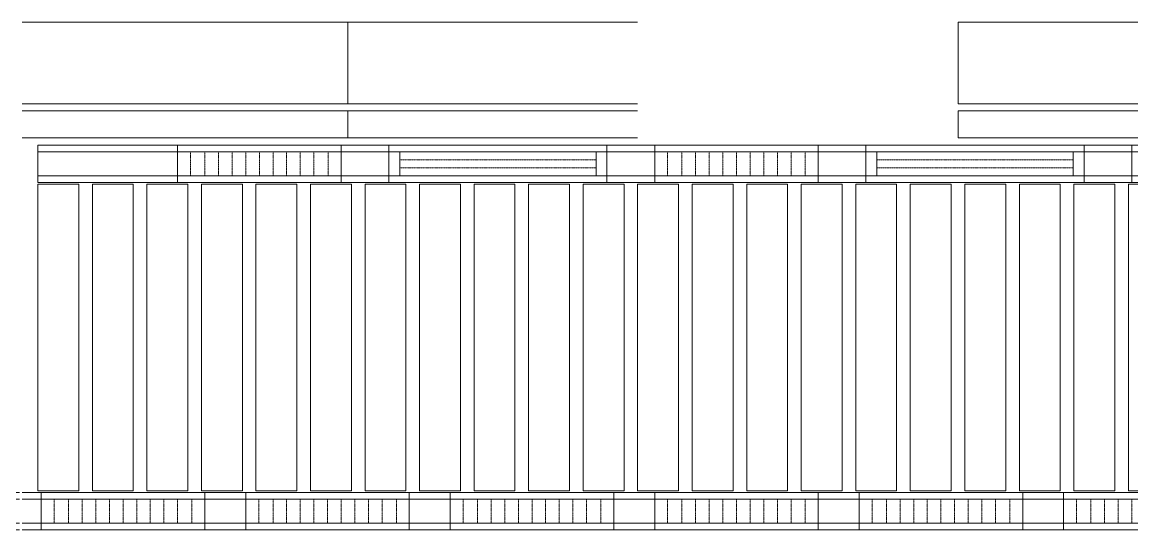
# Model space of a CAD drawing. Header units: millimetres. Extents: x -962357 to -591296, y -223672 to 59420.
# Drawn here: x -784570 to -776430, y -223672 to -219944 of the extents above; entities that cross this region are included whole.
import ezdxf

# ---------------------------------------------------------------- set-up
doc = ezdxf.new("R2010")
doc.units = ezdxf.units.MM
doc.linetypes.add('DPA_Hidden 50', pattern=[3, 2, -1])
doc.layers.add('A-GLAZ-CURT', color=2, linetype='Continuous', lineweight=9)

# ---------------------------------------------------------------- blocks, each defined once
blk = doc.blocks.new('DPA_CP_Metal Ceiling Panel - Vertical Panel with Gap-11114031-4160-01 UPPER PLATFORM LEVEL - REFLECTED CEILING PLAN')
at = {"layer": 'A-GLAZ-CURT'}
for p, q in [((-849807.4, 2689), (-849807.4, 439)), ((-849507.4, 2689), (-849807.4, 2689)), ((-849507.4, 2689), (-849807.4, 2689)), ((-849807.4, 2689), (-849807.4, 439)), ((-849807.4, 439), (-849807.4, 2689)), ((-849807.4, 2689), (-849507.4, 2689)), ((-849507.4, 2689), (-849507.4, 439)), ((-849507.4, 439), (-849507.4, 2689)), ((-849507.4, 2689), (-849507.4, 439)), ((-849507.4, 439), (-849807.4, 439)), ((-849807.4, 439), (-849507.4, 439)), ((-849507.4, 439), (-849807.4, 439))]:
    blk.add_line(p, q, dxfattribs=at)
blk = doc.blocks.new('System Panel - DPA-AR_Metal Ceiling Rectangular Panel-V42-4160-01 UPPER PLATFORM LEVEL - REFLECTED CEILING PLAN')
at = {"layer": 'A-GLAZ-CURT'}
for p, q in [((-782182.4, 3229), (-784572.4, 3229)), ((-784572.4, 3229), (-782182.4, 3229)), ((-782182.4, 3029), (-782182.4, 3229)), ((-782182.4, 3229), (-782182.4, 3029)), ((-784572.4, 3029), (-782182.4, 3029)), ((-782182.4, 3029), (-784572.4, 3029))]:
    blk.add_line(p, q, dxfattribs=at)
blk = doc.blocks.new('System Panel - DPA-AR_Metal Ceiling Rectangular Panel-V28-4160-01 UPPER PLATFORM LEVEL - REFLECTED CEILING PLAN')
at = {"layer": 'A-GLAZ-CURT'}
for p, q in [((-825657.4, 3229), (-827782.3, 3229)), ((-827782.3, 3229), (-827782.3, 3029)), ((-827782.3, 3029), (-827782.3, 3229)), ((-827782.3, 3229), (-825657.4, 3229)), ((-827782.3, 3029), (-825657.3, 3029)), ((-825657.3, 3029), (-827782.3, 3029))]:
    blk.add_line(p, q, dxfattribs=at)
blk = doc.blocks.new('System Panel - DPA-AR_Metal Ceiling Rectangular Panel-V44-4160-01 UPPER PLATFORM LEVEL - REFLECTED CEILING PLAN')
at = {"layer": 'A-GLAZ-CURT'}
for p, q in [((-782182.4, 3879), (-784572.4, 3879)), ((-784572.4, 3879), (-782182.4, 3879)), ((-782182.4, 3279), (-782182.4, 3879)), ((-782182.4, 3879), (-782182.4, 3279)), ((-784572.4, 3279), (-782182.4, 3279)), ((-782182.4, 3279), (-784572.4, 3279))]:
    blk.add_line(p, q, dxfattribs=at)
blk = doc.blocks.new('System Panel - DPA-AR_Metal Ceiling Rectangular Panel-V29-4160-01 UPPER PLATFORM LEVEL - REFLECTED CEILING PLAN')
at = {"layer": 'A-GLAZ-CURT'}
for p, q in [((-825657.4, 3879), (-827782.3, 3879)), ((-827782.3, 3879), (-827782.3, 3279)), ((-827782.3, 3279), (-827782.3, 3879)), ((-827782.3, 3879), (-825657.4, 3879)), ((-827782.3, 3279), (-825657.4, 3279)), ((-825657.4, 3279), (-827782.3, 3279))]:
    blk.add_line(p, q, dxfattribs=at)
blk = doc.blocks.new('System Panel - DPA-AR_Metal Ceiling Rectangular Panel-V25-4160-01 UPPER PLATFORM LEVEL - REFLECTED CEILING PLAN')
at = {"layer": 'A-GLAZ-CURT'}
for p, q in [((-814257.4, 3229), (-816382.4, 3229)), ((-816382.4, 3229), (-816382.4, 3029)), ((-816382.4, 3029), (-816382.4, 3229)), ((-816382.4, 3229), (-814257.4, 3229)), ((-814257.4, 3029), (-814257.4, 3229)), ((-814257.4, 3229), (-814257.4, 3029)), ((-816382.4, 3029), (-814257.4, 3029)), ((-814257.4, 3029), (-816382.4, 3029))]:
    blk.add_line(p, q, dxfattribs=at)
blk = doc.blocks.new('System Panel - DPA-AR_Metal Ceiling Rectangular Panel-V26-4160-01 UPPER PLATFORM LEVEL - REFLECTED CEILING PLAN')
at = {"layer": 'A-GLAZ-CURT'}
for p, q in [((-814257.4, 3879), (-816382.4, 3879)), ((-816382.4, 3879), (-816382.4, 3279)), ((-816382.4, 3279), (-816382.4, 3879)), ((-816382.4, 3879), (-814257.4, 3879)), ((-814257.4, 3279), (-814257.4, 3879)), ((-814257.4, 3879), (-814257.4, 3279)), ((-816382.4, 3279), (-814257.4, 3279)), ((-814257.4, 3279), (-816382.4, 3279))]:
    blk.add_line(p, q, dxfattribs=at)
blk = doc.blocks.new('DPA_CP_Metal Ceiling Panel1 - Horizontal with Gap-V49-4160-01 UPPER PLATFORM LEVEL - REFLECTED CEILING PLAN')
at = {"layer": 'A-GLAZ-CURT'}
for p, q in [((-784732.4, 151.5), (-784732.4, 426.5)), ((-784732.4, 151.5), (-784732.4, 426.5)), ((-784732.4, 426.5), (-784592.4, 426.5)), ((-784732.4, 426.5), (-784592.4, 426.5)), ((-784732.4, 151.5), (-784732.4, 426.5)), ((-784572.4, 426.5), (-784432.4, 426.5)), ((-784572.4, 426.5), (-784432.4, 426.5)), ((-784432.4, 151.5), (-784432.4, 426.5)), ((-784432.4, 426.5), (-784432.4, 151.5)), ((-784432.4, 426.5), (-784432.4, 151.5)), ((-784732.4, 376.5), (-784592.4, 376.5)), ((-784572.4, 376.5), (-784432.4, 376.5)), ((-784732.4, 201.5), (-784592.4, 201.5)), ((-784572.9, 201.5), (-784432.4, 201.5)), ((-784732.4, 151.5), (-784592.4, 151.5)), ((-784592.4, 151.5), (-784732.4, 151.5)), ((-784592.4, 151.5), (-784732.4, 151.5)), ((-784572.7, 151.5), (-784432.4, 151.5)), ((-784432.4, 151.5), (-784572.7, 151.5)), ((-784432.4, 151.5), (-784572.7, 151.5))]:
    blk.add_line(p, q, dxfattribs=at)
blk = doc.blocks.new('DPA_CP_Metal Ceiling Luminaire2 - Linear Luminaire-12404975-4160-01 UPPER PLATFORM LEVEL - REFLECTED CEILING PLAN')
at = {"layer": 'A-GLAZ-CURT'}
for p, q in [((-786932.4, 2701.5), (-786932.4, 2976.5)), ((-786932.4, 2976.5), (-785732.4, 2976.5)), ((-786932.4, 2976.5), (-786932.4, 2701.5)), ((-785732.4, 2976.5), (-786932.4, 2976.5)), ((-786932.4, 2976.5), (-785732.4, 2976.5)), ((-786932.4, 2939), (-786932.4, 2701.5)), ((-785732.4, 2976.5), (-785732.4, 2701.5)), ((-785732.4, 2701.5), (-785732.4, 2976.5)), ((-785732.4, 2939), (-785732.4, 2701.5)), ((-786932.4, 2926.5), (-785732.4, 2926.5)), ((-786932.4, 2751.5), (-785732.4, 2751.5)), ((-785732.4, 2701.5), (-786932.4, 2701.5)), ((-785732.4, 2701.5), (-786932.4, 2701.5)), ((-786932.4, 2701.5), (-785732.4, 2701.5))]:
    blk.add_line(p, q, dxfattribs=at)
at = {"layer": 'A-GLAZ-CURT', "linetype": 'DPA_Hidden 50'}
for p, q in [((-786837.4, 2926.5), (-786837.4, 2751.5)), ((-786732.4, 2926.5), (-786732.4, 2751.5)), ((-786632.4, 2926.5), (-786632.4, 2751.5)), ((-786532.4, 2926.5), (-786532.4, 2751.5)), ((-786432.4, 2926.5), (-786432.4, 2751.5)), ((-786332.4, 2926.5), (-786332.4, 2751.5)), ((-786232.4, 2926.5), (-786232.4, 2751.5)), ((-786132.4, 2926.5), (-786132.4, 2751.5)), ((-786032.4, 2926.5), (-786032.4, 2751.5)), ((-785932.4, 2926.5), (-785932.4, 2751.5)), ((-785827.4, 2926.5), (-785827.4, 2751.5))]:
    blk.add_line(p, q, dxfattribs=at)
blk = doc.blocks.new('DPA_CP_Metal Ceiling Panel1 - Horizontal with Gap-13297912-4160-01 UPPER PLATFORM LEVEL - REFLECTED CEILING PLAN')
at = {"layer": 'A-GLAZ-CURT'}
for p, q in [((-786232.4, 151.5), (-786232.4, 426.5)), ((-786232.4, 151.5), (-786232.4, 426.5)), ((-786232.4, 426.5), (-785932.4, 426.5)), ((-786232.4, 426.5), (-785932.4, 426.5)), ((-786232.4, 151.5), (-786232.4, 426.5)), ((-785932.4, 151.5), (-785932.4, 426.5)), ((-785932.4, 426.5), (-785932.4, 151.5)), ((-785932.4, 426.5), (-785932.4, 151.5)), ((-786232.4, 376.5), (-785932.4, 376.5)), ((-786232.4, 201.5), (-785932.4, 201.5)), ((-786232.4, 151.5), (-785932.4, 151.5)), ((-785932.4, 151.5), (-786232.4, 151.5)), ((-785932.4, 151.5), (-786232.4, 151.5))]:
    blk.add_line(p, q, dxfattribs=at)
blk = doc.blocks.new('DPA_CP_Metal Ceiling Panel1 - Horizontal with Gap-16029635-4160-01 UPPER PLATFORM LEVEL - REFLECTED CEILING PLAN')
at = {"layer": 'A-GLAZ-CURT'}
for p, q in [((-784457.4, 2701.5), (-784457.4, 2976.5)), ((-784457.4, 2701.5), (-784457.4, 2976.5)), ((-784457.4, 2976.5), (-783432.4, 2976.5)), ((-784457.4, 2976.5), (-783432.4, 2976.5)), ((-784457.4, 2701.5), (-784457.4, 2976.5)), ((-783432.4, 2701.5), (-783432.4, 2976.5)), ((-783432.4, 2976.5), (-783432.4, 2701.5)), ((-783432.4, 2976.5), (-783432.4, 2701.5)), ((-784457.4, 2926.5), (-783432.4, 2926.5)), ((-784457.4, 2751.5), (-783432.4, 2751.5)), ((-784457.4, 2701.5), (-783432.4, 2701.5)), ((-783432.4, 2701.5), (-784457.4, 2701.5)), ((-783432.4, 2701.5), (-784457.4, 2701.5))]:
    blk.add_line(p, q, dxfattribs=at)
blk = doc.blocks.new('DPA_CP_Metal Ceiling Air Supply1 - Linear Diffuser Air Supply-12404980-4160-01 UPPER PLATFORM LEVEL - REFLECTED CEILING PLAN')
at = {"layer": 'A-GLAZ-CURT'}
for p, q in [((-788882.4, 2701.5), (-788882.4, 2976.5)), ((-788882.4, 2976.5), (-787282.4, 2976.5)), ((-788882.4, 2701.5), (-788882.4, 2976.5)), ((-788882.4, 2976.5), (-787282.4, 2976.5)), ((-788882.4, 2976.5), (-787282.4, 2976.5)), ((-788882.4, 2701.5), (-788882.4, 2976.5)), ((-787282.4, 2701.5), (-787282.4, 2976.5)), ((-787282.4, 2976.5), (-787282.4, 2701.5)), ((-787282.4, 2976.5), (-787282.4, 2701.5)), ((-787282.4, 2926.5), (-788882.4, 2926.5)), ((-788802.4, 2926.5), (-788802.4, 2751.5)), ((-787362.4, 2926.5), (-787362.4, 2751.5)), ((-787282.4, 2751.5), (-788882.4, 2751.5)), ((-788882.4, 2701.5), (-787282.4, 2701.5)), ((-787282.4, 2701.5), (-788882.4, 2701.5)), ((-787282.4, 2701.5), (-788882.4, 2701.5))]:
    blk.add_line(p, q, dxfattribs=at)
at = {"layer": 'A-GLAZ-CURT', "linetype": 'DPA_Hidden 50'}
for p, q in [((-787362.4, 2868.2), (-788802.4, 2868.2)), ((-787362.4, 2809.9), (-788802.4, 2809.9))]:
    blk.add_line(p, q, dxfattribs=at)
blk = doc.blocks.new('DPA_CP_Metal Ceiling Panel1 - Horizontal with Gap-16028279-4160-01 UPPER PLATFORM LEVEL - REFLECTED CEILING PLAN')
at = {"layer": 'A-GLAZ-CURT'}
for p, q in [((-787282.4, 2701.5), (-787282.4, 2976.5)), ((-787282.4, 2701.5), (-787282.4, 2976.5)), ((-787282.4, 2976.5), (-786932.4, 2976.5)), ((-787282.4, 2976.5), (-786932.4, 2976.5)), ((-787282.4, 2701.5), (-787282.4, 2976.5)), ((-786932.4, 2701.5), (-786932.4, 2976.5)), ((-786932.4, 2976.5), (-786932.4, 2701.5)), ((-786932.4, 2976.5), (-786932.4, 2701.5)), ((-787282.4, 2926.5), (-786932.4, 2926.5)), ((-787282.4, 2751.5), (-786932.4, 2751.5)), ((-787282.4, 2701.5), (-786932.4, 2701.5)), ((-786932.4, 2701.5), (-787282.4, 2701.5)), ((-786932.4, 2701.5), (-787282.4, 2701.5))]:
    blk.add_line(p, q, dxfattribs=at)

msp = doc.modelspace()

# ---------------------------------------------------------------- block references
at = {"layer": 'A-GLAZ-CURT'}
for name, p in [('System Panel - DPA-AR_Metal Ceiling Rectangular Panel-V44-4160-01 UPPER PLATFORM LEVEL - REFLECTED CEILING PLAN', (2.4, -223823.5)), ('System Panel - DPA-AR_Metal Ceiling Rectangular Panel-V29-4160-01 UPPER PLATFORM LEVEL - REFLECTED CEILING PLAN', (45602.3, -223823.5)), ('System Panel - DPA-AR_Metal Ceiling Rectangular Panel-V26-4160-01 UPPER PLATFORM LEVEL - REFLECTED CEILING PLAN', (38677.4, -223823.5)), ('System Panel - DPA-AR_Metal Ceiling Rectangular Panel-V42-4160-01 UPPER PLATFORM LEVEL - REFLECTED CEILING PLAN', (2.4, -223823.5)), ('System Panel - DPA-AR_Metal Ceiling Rectangular Panel-V28-4160-01 UPPER PLATFORM LEVEL - REFLECTED CEILING PLAN', (45602.3, -223823.5)), ('System Panel - DPA-AR_Metal Ceiling Rectangular Panel-V25-4160-01 UPPER PLATFORM LEVEL - REFLECTED CEILING PLAN', (38677.4, -223823.5)), ('DPA_CP_Metal Ceiling Panel1 - Horizontal with Gap-16029635-4160-01 UPPER PLATFORM LEVEL - REFLECTED CEILING PLAN', (2.4, -223823.5)), ('DPA_CP_Metal Ceiling Panel1 - Horizontal with Gap-16029635-4160-01 UPPER PLATFORM LEVEL - REFLECTED CEILING PLAN', (2.4, -223823.5)), ('DPA_CP_Metal Ceiling Luminaire2 - Linear Luminaire-12404975-4160-01 UPPER PLATFORM LEVEL - REFLECTED CEILING PLAN', (3502.4, -223823.5)), ('DPA_CP_Metal Ceiling Luminaire2 - Linear Luminaire-12404975-4160-01 UPPER PLATFORM LEVEL - REFLECTED CEILING PLAN', (3502.4, -223823.5)), ('DPA_CP_Metal Ceiling Panel1 - Horizontal with Gap-16028279-4160-01 UPPER PLATFORM LEVEL - REFLECTED CEILING PLAN', (5052.4, -223823.5)), ('DPA_CP_Metal Ceiling Panel1 - Horizontal with Gap-16028279-4160-01 UPPER PLATFORM LEVEL - REFLECTED CEILING PLAN', (5052.4, -223823.5)), ('DPA_CP_Metal Ceiling Air Supply1 - Linear Diffuser Air Supply-12404980-4160-01 UPPER PLATFORM LEVEL - REFLECTED CEILING PLAN', (7002.4, -223823.5)), ('DPA_CP_Metal Ceiling Air Supply1 - Linear Diffuser Air Supply-12404980-4160-01 UPPER PLATFORM LEVEL - REFLECTED CEILING PLAN', (7002.4, -223823.5)), ('DPA_CP_Metal Ceiling Panel1 - Horizontal with Gap-16028279-4160-01 UPPER PLATFORM LEVEL - REFLECTED CEILING PLAN', (7002.4, -223823.5)), ('DPA_CP_Metal Ceiling Panel1 - Horizontal with Gap-16028279-4160-01 UPPER PLATFORM LEVEL - REFLECTED CEILING PLAN', (7002.4, -223823.5)), ('DPA_CP_Metal Ceiling Luminaire2 - Linear Luminaire-12404975-4160-01 UPPER PLATFORM LEVEL - REFLECTED CEILING PLAN', (7002.4, -223823.5)), ('DPA_CP_Metal Ceiling Luminaire2 - Linear Luminaire-12404975-4160-01 UPPER PLATFORM LEVEL - REFLECTED CEILING PLAN', (7002.4, -223823.5)), ('DPA_CP_Metal Ceiling Panel1 - Horizontal with Gap-16028279-4160-01 UPPER PLATFORM LEVEL - REFLECTED CEILING PLAN', (8552.4, -223823.5)), ('DPA_CP_Metal Ceiling Panel1 - Horizontal with Gap-16028279-4160-01 UPPER PLATFORM LEVEL - REFLECTED CEILING PLAN', (8552.4, -223823.5)), ('DPA_CP_Metal Ceiling Air Supply1 - Linear Diffuser Air Supply-12404980-4160-01 UPPER PLATFORM LEVEL - REFLECTED CEILING PLAN', (10502.4, -223823.5)), ('DPA_CP_Metal Ceiling Air Supply1 - Linear Diffuser Air Supply-12404980-4160-01 UPPER PLATFORM LEVEL - REFLECTED CEILING PLAN', (10502.4, -223823.5)), ('DPA_CP_Metal Ceiling Panel1 - Horizontal with Gap-16028279-4160-01 UPPER PLATFORM LEVEL - REFLECTED CEILING PLAN', (10502.4, -223823.5)), ('DPA_CP_Metal Ceiling Panel1 - Horizontal with Gap-16028279-4160-01 UPPER PLATFORM LEVEL - REFLECTED CEILING PLAN', (10502.4, -223823.5)), ('DPA_CP_Metal Ceiling Luminaire2 - Linear Luminaire-12404975-4160-01 UPPER PLATFORM LEVEL - REFLECTED CEILING PLAN', (10502.4, -223823.5)), ('DPA_CP_Metal Ceiling Luminaire2 - Linear Luminaire-12404975-4160-01 UPPER PLATFORM LEVEL - REFLECTED CEILING PLAN', (10502.4, -223823.5)), ('DPA_CP_Metal Ceiling Panel - Vertical Panel with Gap-11114031-4160-01 UPPER PLATFORM LEVEL - REFLECTED CEILING PLAN', (65352.4, -223823.5)), ('DPA_CP_Metal Ceiling Panel - Vertical Panel with Gap-11114031-4160-01 UPPER PLATFORM LEVEL - REFLECTED CEILING PLAN', (65752.4, -223823.5)), ('DPA_CP_Metal Ceiling Panel - Vertical Panel with Gap-11114031-4160-01 UPPER PLATFORM LEVEL - REFLECTED CEILING PLAN', (66152.4, -223823.5)), ('DPA_CP_Metal Ceiling Panel - Vertical Panel with Gap-11114031-4160-01 UPPER PLATFORM LEVEL - REFLECTED CEILING PLAN', (66552.4, -223823.5)), ('DPA_CP_Metal Ceiling Panel - Vertical Panel with Gap-11114031-4160-01 UPPER PLATFORM LEVEL - REFLECTED CEILING PLAN', (66952.4, -223823.5)), ('DPA_CP_Metal Ceiling Panel - Vertical Panel with Gap-11114031-4160-01 UPPER PLATFORM LEVEL - REFLECTED CEILING PLAN', (67352.4, -223823.5)), ('DPA_CP_Metal Ceiling Panel - Vertical Panel with Gap-11114031-4160-01 UPPER PLATFORM LEVEL - REFLECTED CEILING PLAN', (67752.4, -223823.5)), ('DPA_CP_Metal Ceiling Panel - Vertical Panel with Gap-11114031-4160-01 UPPER PLATFORM LEVEL - REFLECTED CEILING PLAN', (68152.4, -223823.5)), ('DPA_CP_Metal Ceiling Panel - Vertical Panel with Gap-11114031-4160-01 UPPER PLATFORM LEVEL - REFLECTED CEILING PLAN', (68552.4, -223823.5)), ('DPA_CP_Metal Ceiling Panel - Vertical Panel with Gap-11114031-4160-01 UPPER PLATFORM LEVEL - REFLECTED CEILING PLAN', (68952.4, -223823.5)), ('DPA_CP_Metal Ceiling Panel - Vertical Panel with Gap-11114031-4160-01 UPPER PLATFORM LEVEL - REFLECTED CEILING PLAN', (69352.4, -223823.5)), ('DPA_CP_Metal Ceiling Panel - Vertical Panel with Gap-11114031-4160-01 UPPER PLATFORM LEVEL - REFLECTED CEILING PLAN', (69752.4, -223823.5)), ('DPA_CP_Metal Ceiling Panel - Vertical Panel with Gap-11114031-4160-01 UPPER PLATFORM LEVEL - REFLECTED CEILING PLAN', (70152.4, -223823.5)), ('DPA_CP_Metal Ceiling Panel - Vertical Panel with Gap-11114031-4160-01 UPPER PLATFORM LEVEL - REFLECTED CEILING PLAN', (70552.4, -223823.5)), ('DPA_CP_Metal Ceiling Panel - Vertical Panel with Gap-11114031-4160-01 UPPER PLATFORM LEVEL - REFLECTED CEILING PLAN', (70952.4, -223823.5)), ('DPA_CP_Metal Ceiling Panel - Vertical Panel with Gap-11114031-4160-01 UPPER PLATFORM LEVEL - REFLECTED CEILING PLAN', (71352.4, -223823.5)), ('DPA_CP_Metal Ceiling Panel - Vertical Panel with Gap-11114031-4160-01 UPPER PLATFORM LEVEL - REFLECTED CEILING PLAN', (71752.4, -223823.5)), ('DPA_CP_Metal Ceiling Panel - Vertical Panel with Gap-11114031-4160-01 UPPER PLATFORM LEVEL - REFLECTED CEILING PLAN', (72152.4, -223823.5)), ('DPA_CP_Metal Ceiling Panel - Vertical Panel with Gap-11114031-4160-01 UPPER PLATFORM LEVEL - REFLECTED CEILING PLAN', (72552.4, -223823.5)), ('DPA_CP_Metal Ceiling Panel - Vertical Panel with Gap-11114031-4160-01 UPPER PLATFORM LEVEL - REFLECTED CEILING PLAN', (72952.4, -223823.5)), ('DPA_CP_Metal Ceiling Panel - Vertical Panel with Gap-11114031-4160-01 UPPER PLATFORM LEVEL - REFLECTED CEILING PLAN', (73352.4, -223823.5)), ('DPA_CP_Metal Ceiling Panel1 - Horizontal with Gap-V49-4160-01 UPPER PLATFORM LEVEL - REFLECTED CEILING PLAN', (2.4, -223823.5)), ('DPA_CP_Metal Ceiling Luminaire2 - Linear Luminaire-12404975-4160-01 UPPER PLATFORM LEVEL - REFLECTED CEILING PLAN', (2502.4, -226373.5)), ('DPA_CP_Metal Ceiling Panel1 - Horizontal with Gap-13297912-4160-01 UPPER PLATFORM LEVEL - REFLECTED CEILING PLAN', (3002.4, -223823.5)), ('DPA_CP_Metal Ceiling Luminaire2 - Linear Luminaire-12404975-4160-01 UPPER PLATFORM LEVEL - REFLECTED CEILING PLAN', (4002.4, -226373.5)), ('DPA_CP_Metal Ceiling Panel1 - Horizontal with Gap-13297912-4160-01 UPPER PLATFORM LEVEL - REFLECTED CEILING PLAN', (4502.4, -223823.5)), ('DPA_CP_Metal Ceiling Luminaire2 - Linear Luminaire-12404975-4160-01 UPPER PLATFORM LEVEL - REFLECTED CEILING PLAN', (5502.4, -226373.5)), ('DPA_CP_Metal Ceiling Panel1 - Horizontal with Gap-13297912-4160-01 UPPER PLATFORM LEVEL - REFLECTED CEILING PLAN', (6002.4, -223823.5)), ('DPA_CP_Metal Ceiling Luminaire2 - Linear Luminaire-12404975-4160-01 UPPER PLATFORM LEVEL - REFLECTED CEILING PLAN', (7002.4, -226373.5)), ('DPA_CP_Metal Ceiling Panel1 - Horizontal with Gap-13297912-4160-01 UPPER PLATFORM LEVEL - REFLECTED CEILING PLAN', (7502.4, -223823.5)), ('DPA_CP_Metal Ceiling Luminaire2 - Linear Luminaire-12404975-4160-01 UPPER PLATFORM LEVEL - REFLECTED CEILING PLAN', (8502.4, -226373.5)), ('DPA_CP_Metal Ceiling Panel1 - Horizontal with Gap-13297912-4160-01 UPPER PLATFORM LEVEL - REFLECTED CEILING PLAN', (9002.4, -223823.5)), ('DPA_CP_Metal Ceiling Luminaire2 - Linear Luminaire-12404975-4160-01 UPPER PLATFORM LEVEL - REFLECTED CEILING PLAN', (10002.4, -226373.5))]:
    msp.add_blockref(name, p, dxfattribs=at)

doc.saveas('drawing.dxf')
